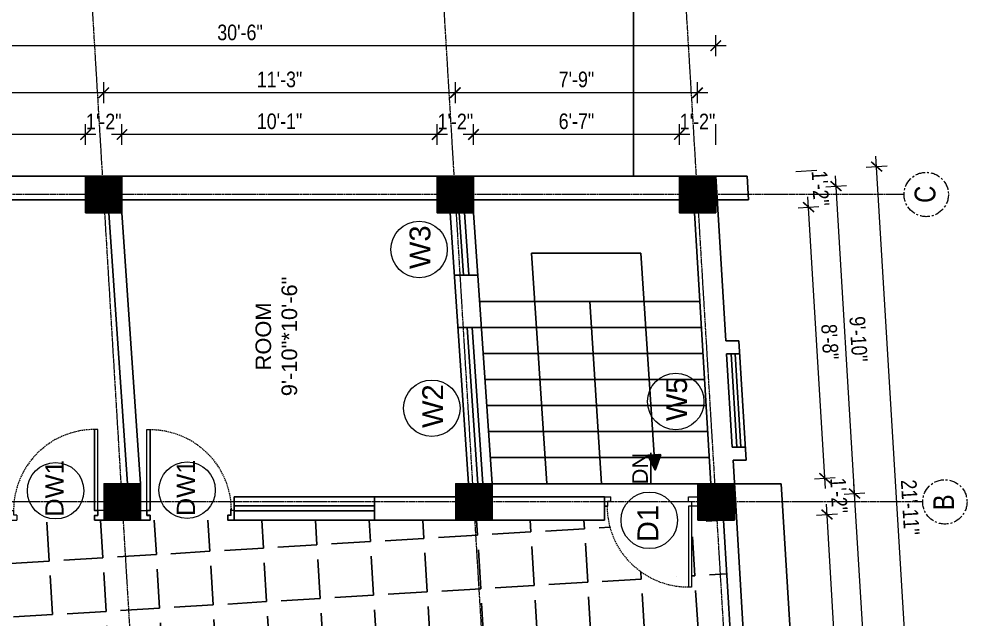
# Model space of a CAD drawing. Header units: inches. Extents: x -10117506 to -5032697, y -6529230 to -3253155.
# Drawn here: x -5060192.8 to -5059828.1, y -3254923.5 to -3254692.8 of the extents above; entities that cross this region are included whole.
import ezdxf

# ---------------------------------------------------------------- set-up
doc = ezdxf.new("R2010")
doc.units = ezdxf.units.IN
doc.header["$LTSCALE"] = 2
doc.header["$MEASUREMENT"] = 0
doc.header["$PDMODE"] = 34
doc.linetypes.add('CENTER', pattern=[2, 1.25, -0.25, 0.25, -0.25])
doc.linetypes.add('HIDDEN', pattern=[0.375, 0.25, -0.125])
doc.layers.get('0').update_dxf_attribs({"linetype": 'CONTINUOUS'})
doc.layers.get('DEFPOINTS').update_dxf_attribs({"color": 141, "linetype": 'CONTINUOUS'})
doc.layers.add('A-Hatch', color=7, linetype='CONTINUOUS')
for name, color, linetype, lineweight in [('Annotate-Lite.w', 177, 'CONTINUOUS', 9), ('Annotations-Bold.w', 177, 'CONTINUOUS', 13), ('DIM 1-100', 4, 'CONTINUOUS', 13), ('Door-Window.w', 4, 'CONTINUOUS', 15), ('TEXT', 181, 'CONTINUOUS', 25)]:
    doc.layers.add(name, color=color, linetype=linetype, lineweight=lineweight)
doc.styles.add('ARAIL', font='ARIALN.TTF')
doc.styles.add('arial.', font='arial.ttf')
doc.styles.add('gaurav', font='arial.ttf')
doc.styles.get("Standard").update_dxf_attribs({"font": 'ARIALN.TTF'})
doc.dimstyles.new('1 by 96', dxfattribs={"dimtxt": 6, "dimasz": 4, "dimexe": 4, "dimexo": 4, "dimgap": 2, "dimtad": 1, "dimdec": 0, "dimzin": 0, "dimdsep": 46, "dimlunit": 4, "dimtxsty": 'Standard', "dimblk": 'ARCHTICK', "dimcen": 0, "dimdle": 4, "dimadec": 0, "dimazin": 0, "dimtfac": 1, "dimtdec": 0, "dimtix": 1, "dimtofl": 0, "dimtmove": 1, "dimatfit": 3, "dimldrblk": 'ARCHTICK', "dimfxl": 4, "dimfxlon": 1, "dimtolj": 1, "dimtzin": 0, "dimlwd": -1, "dimlwe": -1, "dimarcsym": 0})

# ---------------------------------------------------------------- blocks, each defined once
blk = doc.blocks.new('3-0')
at = {"ltscale": 3}
for p, q in [((11063.05, 10097.68), (11065.97, 10099.9)), ((11063.05, 10097.68), (11064.53, 10095.73)), ((11065.25, 10097.81), (11066.71, 10098.92)), ((11065.99, 10096.84), (11065.25, 10097.81)), ((11065.97, 10099.9), (11066.71, 10098.92)), ((11065.99, 10096.84), (11064.53, 10095.73)), ((11085.5, 10074.13), (11110.32, 10092.96)), ((11086.24, 10073.15), (11111.05, 10091.97)), ((11111.05, 10091.97), (11110.32, 10092.96)), ((11084.04, 10073.02), (11082.57, 10071.91)), ((11082.57, 10071.91), (11084.79, 10068.98)), ((11084.04, 10073.02), (11084.78, 10072.04)), ((11084.78, 10072.04), (11086.24, 10073.15)), ((11086.24, 10073.15), (11085.5, 10074.13)), ((11087.72, 10071.2), (11086.24, 10073.15)), ((11084.79, 10068.98), (11087.72, 10071.2))]:
    blk.add_line(p, q, dxfattribs=at)
at = {"layer": 'Door-Window.w', "color": 9, "linetype": 'HIDDEN', "lineweight": 18}
blk.add_arc((11085.5, 10074.13), 31.16, 37.1906, 127.1465, dxfattribs=at)
blk = doc.blocks.new('_ArchTick')
at = {"color": 0, "linetype": 'ByBlock', "const_width": 0.15}
blk.add_lwpolyline([(-0.5, -0.5), (0.5, 0.5)], dxfattribs=at)
blk = doc.blocks.new('*D1606')
at = {"layer": 'DEFPOINTS', "color": 0, "ltscale": 0.5, "transparency": 16777216}
for p in [(-5059917.61, -3254885.47), (-5059881.97, -3254883.33), (-5059909.76, -3255001.89)]:
    blk.add_point(p, dxfattribs=at)
at = {"layer": 'DIM 1-100', "color": 0, "ltscale": 0.5, "transparency": 16777216}
for p, q in [((-5059874.72, -3255003.79), (-5059882.21, -3254879.33)), ((-5059885.96, -3254883.57), (-5059877.98, -3254883.09)), ((-5059878.96, -3255000.04), (-5059870.97, -3254999.56))]:
    blk.add_line(p, q, dxfattribs=at)
at = {"layer": 'DIM 1-100', "color": 0, "ltscale": 0.5, "transparency": 16777216, "xscale": 4, "yscale": 4, "zscale": 4}
for p, rotation in [((-5059881.97, -3254883.33), 93.44314890469491), ((-5059874.96, -3254999.8), 273.4431489046949)]:
    blk.add_blockref('_ArchTick', p, dxfattribs=dict(at, rotation=rotation))
at = {"layer": 'DIM 1-100', "color": 0, "ltscale": 0.5, "transparency": 16777216, "insert": (-5059873.41, -3254941.26), "char_height": 6, "attachment_point": 5, "rotation": 273.4431}
blk.add_mtext('\\A1;9\'-9"', dxfattribs=at)
blk = doc.blocks.new('*D1607')
at = {"layer": 'DEFPOINTS', "color": 0, "ltscale": 0.5, "transparency": 16777216}
for p in [(-5059882.81, -3254869.32), (-5059917.61, -3254871.41), (-5059917.61, -3254885.47)]:
    blk.add_point(p, dxfattribs=at)
at = {"layer": 'DIM 1-100', "color": 0, "ltscale": 0.5, "transparency": 16777216}
for p, q in [((-5059886.81, -3254869.56), (-5059878.82, -3254869.08)), ((-5059885.96, -3254883.57), (-5059877.98, -3254883.09))]:
    blk.add_line(p, q, dxfattribs=at)
at = {"layer": 'DIM 1-100', "color": 0, "ltscale": 0.5, "transparency": 16777216, "insert": (-5059877.39, -3254876.02), "char_height": 6, "attachment_point": 5, "rotation": 273.4431}
blk.add_mtext('\\A1;1\'-2"', dxfattribs=at)
blk = doc.blocks.new('*D1608')
at = {"layer": 'DEFPOINTS', "color": 0, "ltscale": 0.5, "transparency": 16777216}
for p in [(-5059889.08, -3254765.16), (-5059924.78, -3254767.31), (-5059917.61, -3254871.41)]:
    blk.add_point(p, dxfattribs=at)
at = {"layer": 'DIM 1-100', "color": 0, "ltscale": 0.5, "transparency": 16777216}
for p, q in [((-5059882.57, -3254873.31), (-5059889.32, -3254761.17)), ((-5059893.07, -3254765.4), (-5059885.09, -3254764.92)), ((-5059886.81, -3254869.56), (-5059878.82, -3254869.08))]:
    blk.add_line(p, q, dxfattribs=at)
at = {"layer": 'DIM 1-100', "color": 0, "ltscale": 0.5, "transparency": 16777216, "xscale": 4, "yscale": 4, "zscale": 4}
for p, rotation in [((-5059889.08, -3254765.16), 93.44314890469491), ((-5059882.81, -3254869.32), 273.4431489046949)]:
    blk.add_blockref('_ArchTick', p, dxfattribs=dict(at, rotation=rotation))
at = {"layer": 'DIM 1-100', "color": 0, "ltscale": 0.5, "transparency": 16777216, "insert": (-5059880.89, -3254816.94), "char_height": 6, "attachment_point": 5, "rotation": 273.4431}
blk.add_mtext('\\A1;8\'-8"', dxfattribs=at)
blk = doc.blocks.new('*D1609')
at = {"layer": 'DEFPOINTS', "color": 0, "ltscale": 0.5, "transparency": 16777216}
for p in [(-5059924.78, -3254753.31), (-5059889.92, -3254751.21), (-5059924.78, -3254767.31)]:
    blk.add_point(p, dxfattribs=at)
at = {"layer": 'DIM 1-100', "color": 0, "ltscale": 0.5, "transparency": 16777216}
for p, q in [((-5059893.91, -3254751.45), (-5059885.93, -3254750.97)), ((-5059893.07, -3254765.4), (-5059885.09, -3254764.92))]:
    blk.add_line(p, q, dxfattribs=at)
at = {"layer": 'DIM 1-100', "color": 0, "ltscale": 0.5, "transparency": 16777216, "insert": (-5059884.5, -3254757.89), "char_height": 6, "attachment_point": 5, "rotation": 273.4431}
blk.add_mtext('\\A1;1\'-2"', dxfattribs=at)
blk = doc.blocks.new('*D1610')
at = {"layer": 'DEFPOINTS', "color": 0, "ltscale": 0.5, "transparency": 16777216}
for p in [(-5059924.61, -3254878.47), (-5059871.39, -3254875.27), (-5059916.76, -3255008.89)]:
    blk.add_point(p, dxfattribs=at)
at = {"layer": 'DIM 1-100', "color": 0, "ltscale": 0.5, "transparency": 16777216}
for p, q in [((-5059863.3, -3255009.69), (-5059871.63, -3254871.28)), ((-5059875.38, -3254875.51), (-5059867.4, -3254875.03)), ((-5059867.54, -3255005.93), (-5059859.55, -3255005.45))]:
    blk.add_line(p, q, dxfattribs=at)
at = {"layer": 'DIM 1-100', "color": 0, "ltscale": 0.5, "transparency": 16777216, "xscale": 4, "yscale": 4, "zscale": 4}
for p, rotation in [((-5059871.39, -3254875.27), 93.44314890062256), ((-5059863.54, -3255005.69), 273.4431489006226)]:
    blk.add_blockref('_ArchTick', p, dxfattribs=dict(at, rotation=rotation))
at = {"layer": 'DIM 1-100', "color": 0, "ltscale": 0.5, "transparency": 16777216, "insert": (-5059862.41, -3254940.18), "char_height": 6, "attachment_point": 5, "rotation": 273.4431}
blk.add_mtext('\\A1;10\'-11"', dxfattribs=at)
blk = doc.blocks.new('*D1611')
at = {"layer": 'DEFPOINTS', "color": 0, "ltscale": 0.5, "transparency": 16777216}
for p in [(-5059878.5, -3254757.1), (-5059931.78, -3254760.31), (-5059924.61, -3254878.47)]:
    blk.add_point(p, dxfattribs=at)
at = {"layer": 'DIM 1-100', "color": 0, "ltscale": 0.5, "transparency": 16777216}
for p, q in [((-5059871.15, -3254879.26), (-5059878.74, -3254753.11)), ((-5059882.49, -3254757.34), (-5059874.51, -3254756.86)), ((-5059875.38, -3254875.51), (-5059867.4, -3254875.03))]:
    blk.add_line(p, q, dxfattribs=at)
at = {"layer": 'DIM 1-100', "color": 0, "ltscale": 0.5, "transparency": 16777216, "xscale": 4, "yscale": 4, "zscale": 4}
for p, rotation in [((-5059878.5, -3254757.1), 93.44314890469491), ((-5059871.39, -3254875.27), 273.4431489046949)]:
    blk.add_blockref('_ArchTick', p, dxfattribs=dict(at, rotation=rotation))
at = {"layer": 'DIM 1-100', "color": 0, "ltscale": 0.5, "transparency": 16777216, "insert": (-5059869.89, -3254815.88), "char_height": 6, "attachment_point": 5, "rotation": 273.4431}
blk.add_mtext('\\A1;9\'-10"', dxfattribs=at)
blk = doc.blocks.new('*D1612')
at = {"layer": 'DEFPOINTS', "color": 0, "ltscale": 0.5, "transparency": 16777216}
for p in [(-5059862.9, -3254749.57), (-5059924.78, -3254753.31), (-5059908.91, -3255015.89)]:
    blk.add_point(p, dxfattribs=at)
at = {"layer": 'DIM 1-100', "color": 0, "ltscale": 0.5, "transparency": 16777216}
for p, q in [((-5059846.79, -3255016.15), (-5059863.14, -3254745.58)), ((-5059866.89, -3254749.81), (-5059858.9, -3254749.33)), ((-5059851.03, -3255012.4), (-5059843.04, -3255011.91))]:
    blk.add_line(p, q, dxfattribs=at)
at = {"layer": 'DIM 1-100', "color": 0, "ltscale": 0.5, "transparency": 16777216, "xscale": 4, "yscale": 4, "zscale": 4}
for p, rotation in [((-5059862.9, -3254749.57), 93.45713446702192), ((-5059847.03, -3255012.16), 273.4571344670219)]:
    blk.add_blockref('_ArchTick', p, dxfattribs=dict(at, rotation=rotation))
at = {"layer": 'DIM 1-100', "color": 0, "ltscale": 0.5, "transparency": 16777216, "insert": (-5059849.96, -3254880.56), "char_height": 6, "attachment_point": 5, "rotation": 273.4571}
blk.add_mtext('\\A1;21\'-11"', dxfattribs=at)
blk = doc.blocks.new('*D1613')
at = {"layer": 'DEFPOINTS', "color": 0, "ltscale": 0.5, "transparency": 16777216}
for p in [(-5059938.78, -3254737.26), (-5059938.78, -3254753.31), (-5059924.78, -3254753.31)]:
    blk.add_point(p, dxfattribs=at)
at = {"layer": 'DIM 1-100', "color": 0, "ltscale": 0.5, "transparency": 16777216}
for p, q in [((-5059938.78, -3254741.26), (-5059938.78, -3254733.26)), ((-5059924.78, -3254741.26), (-5059924.78, -3254733.26))]:
    blk.add_line(p, q, dxfattribs=at)
at = {"layer": 'DIM 1-100', "color": 0, "ltscale": 0.5, "transparency": 16777216, "insert": (-5059931.78, -3254732.25), "char_height": 6, "attachment_point": 5}
blk.add_mtext('\\A1;1\'-2"', dxfattribs=at)
blk = doc.blocks.new('*D1614')
at = {"layer": 'DEFPOINTS', "color": 0, "ltscale": 0.5, "transparency": 16777216}
for p in [(-5060017.95, -3254737.26), (-5060017.95, -3254753.31), (-5059938.78, -3254753.31)]:
    blk.add_point(p, dxfattribs=at)
at = {"layer": 'DIM 1-100', "color": 0, "ltscale": 0.5, "transparency": 16777216}
for p, q in [((-5060017.95, -3254741.26), (-5060017.95, -3254733.26)), ((-5059938.78, -3254741.26), (-5059938.78, -3254733.26)), ((-5059934.78, -3254737.26), (-5060021.95, -3254737.26))]:
    blk.add_line(p, q, dxfattribs=at)
at = {"layer": 'DIM 1-100', "color": 0, "ltscale": 0.5, "transparency": 16777216, "xscale": 4, "yscale": 4, "zscale": 4, "rotation": 180}
blk.add_blockref('_ArchTick', (-5060017.95, -3254737.26), dxfattribs=at)
at = {"layer": 'DIM 1-100', "color": 0, "ltscale": 0.5, "transparency": 16777216, "xscale": 4, "yscale": 4, "zscale": 4}
blk.add_blockref('_ArchTick', (-5059938.78, -3254737.26), dxfattribs=at)
at = {"layer": 'DIM 1-100', "color": 0, "ltscale": 0.5, "transparency": 16777216, "insert": (-5059978.36, -3254732.2), "char_height": 6, "attachment_point": 5}
blk.add_mtext('\\A1;6\'-7"', dxfattribs=at)
blk = doc.blocks.new('*D1615')
at = {"layer": 'DEFPOINTS', "color": 0, "ltscale": 0.5, "transparency": 16777216}
for p in [(-5060031.95, -3254737.26), (-5060031.95, -3254753.31), (-5060017.95, -3254753.31)]:
    blk.add_point(p, dxfattribs=at)
at = {"layer": 'DIM 1-100', "color": 0, "ltscale": 0.5, "transparency": 16777216}
for p, q in [((-5060031.95, -3254741.26), (-5060031.95, -3254733.26)), ((-5060017.95, -3254741.26), (-5060017.95, -3254733.26))]:
    blk.add_line(p, q, dxfattribs=at)
at = {"layer": 'DIM 1-100', "color": 0, "ltscale": 0.5, "transparency": 16777216, "insert": (-5060024.95, -3254732.25), "char_height": 6, "attachment_point": 5}
blk.add_mtext('\\A1;1\'-2"', dxfattribs=at)
blk = doc.blocks.new('*D1616')
at = {"layer": 'DEFPOINTS', "color": 0, "ltscale": 0.5, "transparency": 16777216}
for p in [(-5060153.19, -3254737.26), (-5060153.19, -3254753.32), (-5060031.95, -3254753.31)]:
    blk.add_point(p, dxfattribs=at)
at = {"layer": 'DIM 1-100', "color": 0, "ltscale": 0.5, "transparency": 16777216}
for p, q in [((-5060153.19, -3254741.26), (-5060153.19, -3254733.26)), ((-5060031.95, -3254741.26), (-5060031.95, -3254733.26)), ((-5060027.95, -3254737.26), (-5060157.19, -3254737.26))]:
    blk.add_line(p, q, dxfattribs=at)
at = {"layer": 'DIM 1-100', "color": 0, "ltscale": 0.5, "transparency": 16777216, "xscale": 4, "yscale": 4, "zscale": 4, "rotation": 180}
blk.add_blockref('_ArchTick', (-5060153.19, -3254737.26), dxfattribs=at)
at = {"layer": 'DIM 1-100', "color": 0, "ltscale": 0.5, "transparency": 16777216, "xscale": 4, "yscale": 4, "zscale": 4}
blk.add_blockref('_ArchTick', (-5060031.95, -3254737.26), dxfattribs=at)
at = {"layer": 'DIM 1-100', "color": 0, "ltscale": 0.5, "transparency": 16777216, "insert": (-5060092.57, -3254732.2), "char_height": 6, "attachment_point": 5}
blk.add_mtext('\\A1;10\'-1"', dxfattribs=at)
blk = doc.blocks.new('*D1617')
at = {"layer": 'DEFPOINTS', "color": 0, "ltscale": 0.5, "transparency": 16777216}
for p in [(-5060167.19, -3254737.26), (-5060167.19, -3254753.31), (-5060153.19, -3254753.32)]:
    blk.add_point(p, dxfattribs=at)
at = {"layer": 'DIM 1-100', "color": 0, "ltscale": 0.5, "transparency": 16777216}
for p, q in [((-5060167.19, -3254741.26), (-5060167.19, -3254733.26)), ((-5060153.19, -3254741.26), (-5060153.19, -3254733.26))]:
    blk.add_line(p, q, dxfattribs=at)
at = {"layer": 'DIM 1-100', "color": 0, "ltscale": 0.5, "transparency": 16777216, "insert": (-5060160.19, -3254732.25), "char_height": 6, "attachment_point": 5}
blk.add_mtext('\\A1;1\'-2"', dxfattribs=at)
blk = doc.blocks.new('*D1618')
at = {"layer": 'DEFPOINTS', "color": 0, "ltscale": 0.5, "transparency": 16777216}
for p in [(-5060276.56, -3254737.26), (-5060276.56, -3254753.31), (-5060167.19, -3254753.31)]:
    blk.add_point(p, dxfattribs=at)
at = {"layer": 'DIM 1-100', "color": 0, "ltscale": 0.5, "transparency": 16777216}
for p, q in [((-5060276.56, -3254741.26), (-5060276.56, -3254733.26)), ((-5060167.19, -3254741.26), (-5060167.19, -3254733.26)), ((-5060163.19, -3254737.26), (-5060280.56, -3254737.26))]:
    blk.add_line(p, q, dxfattribs=at)
at = {"layer": 'DIM 1-100', "color": 0, "ltscale": 0.5, "transparency": 16777216, "xscale": 4, "yscale": 4, "zscale": 4, "rotation": 180}
blk.add_blockref('_ArchTick', (-5060276.56, -3254737.26), dxfattribs=at)
at = {"layer": 'DIM 1-100', "color": 0, "ltscale": 0.5, "transparency": 16777216, "xscale": 4, "yscale": 4, "zscale": 4}
blk.add_blockref('_ArchTick', (-5060167.19, -3254737.26), dxfattribs=at)
at = {"layer": 'DIM 1-100', "color": 0, "ltscale": 0.5, "transparency": 16777216, "insert": (-5060221.88, -3254732.2), "char_height": 6, "attachment_point": 5}
blk.add_mtext('\\A1;9\'-1"', dxfattribs=at)
blk = doc.blocks.new('*D1622')
at = {"layer": 'DEFPOINTS', "color": 0, "ltscale": 0.5, "transparency": 16777216}
for p in [(-5060024.95, -3254721.18), (-5060024.95, -3254760.31), (-5059931.78, -3254760.31)]:
    blk.add_point(p, dxfattribs=at)
at = {"layer": 'DIM 1-100', "color": 0, "ltscale": 0.5, "transparency": 16777216}
for p, q in [((-5060024.95, -3254725.18), (-5060024.95, -3254717.18)), ((-5059931.78, -3254725.18), (-5059931.78, -3254717.18)), ((-5059927.78, -3254721.18), (-5060028.95, -3254721.18))]:
    blk.add_line(p, q, dxfattribs=at)
at = {"layer": 'DIM 1-100', "color": 0, "ltscale": 0.5, "transparency": 16777216, "xscale": 4, "yscale": 4, "zscale": 4, "rotation": 180}
blk.add_blockref('_ArchTick', (-5060024.95, -3254721.18), dxfattribs=at)
at = {"layer": 'DIM 1-100', "color": 0, "ltscale": 0.5, "transparency": 16777216, "xscale": 4, "yscale": 4, "zscale": 4}
blk.add_blockref('_ArchTick', (-5059931.78, -3254721.18), dxfattribs=at)
at = {"layer": 'DIM 1-100', "color": 0, "ltscale": 0.5, "transparency": 16777216, "insert": (-5059978.36, -3254716.12), "char_height": 6, "attachment_point": 5}
blk.add_mtext('\\A1;7\'-9"', dxfattribs=at)
blk = doc.blocks.new('*D1623')
at = {"layer": 'DEFPOINTS', "color": 0, "ltscale": 0.5, "transparency": 16777216}
for p in [(-5060160.19, -3254721.18), (-5060160.19, -3254760.32), (-5060024.95, -3254760.31)]:
    blk.add_point(p, dxfattribs=at)
at = {"layer": 'DIM 1-100', "color": 0, "ltscale": 0.5, "transparency": 16777216}
for p, q in [((-5060160.19, -3254725.18), (-5060160.19, -3254717.18)), ((-5060024.95, -3254725.18), (-5060024.95, -3254717.18)), ((-5060020.95, -3254721.18), (-5060164.19, -3254721.18))]:
    blk.add_line(p, q, dxfattribs=at)
at = {"layer": 'DIM 1-100', "color": 0, "ltscale": 0.5, "transparency": 16777216, "xscale": 4, "yscale": 4, "zscale": 4, "rotation": 180}
blk.add_blockref('_ArchTick', (-5060160.19, -3254721.18), dxfattribs=at)
at = {"layer": 'DIM 1-100', "color": 0, "ltscale": 0.5, "transparency": 16777216, "xscale": 4, "yscale": 4, "zscale": 4}
blk.add_blockref('_ArchTick', (-5060024.95, -3254721.18), dxfattribs=at)
at = {"layer": 'DIM 1-100', "color": 0, "ltscale": 0.5, "transparency": 16777216, "insert": (-5060092.57, -3254716.12), "char_height": 6, "attachment_point": 5}
blk.add_mtext('\\A1;11\'-3"', dxfattribs=at)
blk = doc.blocks.new('*D1624')
at = {"layer": 'DEFPOINTS', "color": 0, "ltscale": 0.5, "transparency": 16777216}
for p in [(-5060283.56, -3254721.18), (-5060283.56, -3254760.31), (-5060160.19, -3254760.32)]:
    blk.add_point(p, dxfattribs=at)
at = {"layer": 'DIM 1-100', "color": 0, "ltscale": 0.5, "transparency": 16777216}
for p, q in [((-5060283.56, -3254725.18), (-5060283.56, -3254717.18)), ((-5060160.19, -3254725.18), (-5060160.19, -3254717.18)), ((-5060156.19, -3254721.18), (-5060287.56, -3254721.18))]:
    blk.add_line(p, q, dxfattribs=at)
at = {"layer": 'DIM 1-100', "color": 0, "ltscale": 0.5, "transparency": 16777216, "xscale": 4, "yscale": 4, "zscale": 4, "rotation": 180}
blk.add_blockref('_ArchTick', (-5060283.56, -3254721.18), dxfattribs=at)
at = {"layer": 'DIM 1-100', "color": 0, "ltscale": 0.5, "transparency": 16777216, "xscale": 4, "yscale": 4, "zscale": 4}
blk.add_blockref('_ArchTick', (-5060160.19, -3254721.18), dxfattribs=at)
at = {"layer": 'DIM 1-100', "color": 0, "ltscale": 0.5, "transparency": 16777216, "insert": (-5060221.88, -3254716.12), "char_height": 6, "attachment_point": 5}
blk.add_mtext('\\A1;10\'-3"', dxfattribs=at)
blk = doc.blocks.new('*D1626')
at = {"layer": 'DEFPOINTS', "color": 0, "ltscale": 0.5, "transparency": 16777216}
for p in [(-5060290.78, -3254703.11), (-5060290.78, -3254753.31), (-5059924.78, -3254753.31)]:
    blk.add_point(p, dxfattribs=at)
at = {"layer": 'DIM 1-100', "color": 0, "ltscale": 0.5, "transparency": 16777216}
for p, q in [((-5060290.78, -3254707.11), (-5060290.78, -3254699.11)), ((-5059924.78, -3254707.11), (-5059924.78, -3254699.11)), ((-5059920.78, -3254703.11), (-5060294.78, -3254703.11))]:
    blk.add_line(p, q, dxfattribs=at)
at = {"layer": 'DIM 1-100', "color": 0, "ltscale": 0.5, "transparency": 16777216, "xscale": 4, "yscale": 4, "zscale": 4, "rotation": 180}
blk.add_blockref('_ArchTick', (-5060290.78, -3254703.11), dxfattribs=at)
at = {"layer": 'DIM 1-100', "color": 0, "ltscale": 0.5, "transparency": 16777216, "xscale": 4, "yscale": 4, "zscale": 4}
blk.add_blockref('_ArchTick', (-5059924.78, -3254703.11), dxfattribs=at)
at = {"layer": 'DIM 1-100', "color": 0, "ltscale": 0.5, "transparency": 16777216, "insert": (-5060107.78, -3254698.05), "char_height": 6, "attachment_point": 5}
blk.add_mtext('\\A1;30\'-6"', dxfattribs=at)

msp = doc.modelspace()

# ---------------------------------------------------------------- hatches: boundary and pattern name
at = {"layer": 'A-Hatch', "ltscale": 0.5}
h = msp.add_hatch(dxfattribs=at)
h.set_pattern_fill('ANSI31', color=256, angle=90)
h.set_pattern_definition([(135, (-8318552.88857, 1836536.38858), (-0.0883883476483, -0.0883883476483), [])])
h.paths.add_polyline_path([(-5060167.19, -3254753.32), (-5060167.19, -3254767.32), (-5060153.19, -3254767.32), (-5060153.19, -3254753.32)])
h = msp.add_hatch(dxfattribs=at)
h.set_pattern_fill('ANSI31', color=256, angle=90)
h.set_pattern_definition([(135, (-8318417.64338, 1836536.40413), (-0.0883883476483, -0.0883883476483), [])])
h.paths.add_polyline_path([(-5060031.95, -3254753.31), (-5060031.95, -3254767.31), (-5060017.95, -3254767.31), (-5060017.95, -3254753.31)])
h = msp.add_hatch(dxfattribs=at)
h.set_pattern_fill('ANSI31', color=256, angle=90)
h.set_pattern_definition([(135, (-8318324.47383, 1836536.40413), (-0.0883883476483, -0.0883883476483), [])])
h.paths.add_polyline_path([(-5059938.78, -3254753.31), (-5059938.78, -3254767.31), (-5059924.78, -3254767.31), (-5059924.78, -3254753.31)])
h = msp.add_hatch(dxfattribs=at)
h.set_pattern_fill('ANSI31', color=256, angle=93.8047)
h.set_pattern_definition([(138.8046545382, (-8649374.93736, 1608943.25057), (-0.0823285417504, -0.0940585520474), [])])
h.paths.add_polyline_path([(-5059948.02, -3254866.29), (-5059945.91, -3254860.22), (-5059950.92, -3254860.55)])
h = msp.add_hatch(dxfattribs=at)
h.set_pattern_fill('ANSI31', color=256, angle=90)
h.set_pattern_definition([(135, (-8318545.75118, 1836418.24278), (-0.0883883476483, -0.0883883476483), [])])
h.paths.add_polyline_path([(-5060160.05, -3254871.47), (-5060160.05, -3254885.47), (-5060146.05, -3254885.47), (-5060146.05, -3254871.47)])
h = msp.add_hatch(dxfattribs=at)
h.set_pattern_fill('ANSI31', color=256, angle=90)
h.set_pattern_definition([(135, (-8318410.51886, 1836418.24278), (-0.0883883476483, -0.0883883476483), [])])
h.paths.add_polyline_path([(-5060024.82, -3254871.47), (-5060024.82, -3254885.47), (-5060010.82, -3254885.47), (-5060010.82, -3254871.47)])
h = msp.add_hatch(dxfattribs=at)
h.set_pattern_fill('ANSI31', color=256, angle=90)
h.set_pattern_definition([(135, (-8318317.30355, 1836418.24278), (-0.0883883476483, -0.0883883476483), [])])
h.paths.add_polyline_path([(-5059931.61, -3254871.47), (-5059931.61, -3254885.47), (-5059917.61, -3254885.47), (-5059917.61, -3254871.47)])
h = msp.add_hatch(dxfattribs=at)
h.set_pattern_fill('ANGLE', color=256, scale=75, angle=93.4571)
h.set_pattern_definition([(93.45713447, (-8315941.052, 1793717.574), (-20.587466465, -1.243724074), [15, -5.625]), (183.45713447, (-8315941.052, 1793717.574), (1.243724074, -20.587466465), [15, -5.625])])
edge = h.paths.add_edge_path()
edge.add_line((-5060288.95, -3254885.47), (-5060288.95, -3254876.47))
edge.add_line((-5060288.95, -3254876.47), (-5060339.81, -3254876.47))
edge.add_line((-5060339.81, -3254876.47), (-5060339.81, -3254885.47))
edge.add_line((-5060339.81, -3254885.47), (-5060348.79, -3254885.47))
edge.add_line((-5060348.79, -3254885.47), (-5060339.11, -3255001.89))
edge.add_line((-5060339.11, -3255001.89), (-5060328.97, -3255001.89))
edge.add_line((-5060328.97, -3255001.89), (-5060328.97, -3255010.89))
edge.add_line((-5060328.97, -3255010.89), (-5060152.18, -3255010.89))
edge.add_line((-5060152.18, -3255010.89), (-5060152.18, -3255001.89))
edge.add_line((-5060152.18, -3255001.89), (-5060138.18, -3255001.89))
edge.add_line((-5060138.18, -3255001.89), (-5060138.18, -3255010.89))
edge.add_line((-5060138.18, -3255010.89), (-5060016.93, -3255010.89))
edge.add_line((-5060016.93, -3255010.89), (-5060016.93, -3255001.89))
edge.add_line((-5060016.93, -3255001.89), (-5060002.93, -3255001.89))
edge.add_line((-5060002.93, -3255001.89), (-5060002.93, -3255010.89))
edge.add_line((-5060002.93, -3255010.89), (-5059923.76, -3255010.89))
edge.add_line((-5059923.76, -3255010.89), (-5059923.76, -3255001.89))
edge.add_line((-5059923.76, -3255001.89), (-5059914.76, -3255001.89))
edge.add_line((-5059914.76, -3255001.89), (-5059921.77, -3254885.47))
edge.add_line((-5059921.77, -3254885.47), (-5059931.61, -3254885.47))
edge.add_line((-5059931.61, -3254885.47), (-5059934.06, -3254885.47))
edge.add_line((-5059934.06, -3254885.47), (-5059934.08, -3254911.27))
edge.add_line((-5059934.08, -3254911.27), (-5059935.3, -3254911.3))
edge.add_ellipse((-5059935.28, -3254880.14), major_axis=(-18.79, 24.85), ratio=1, start_angle=62.763, end_angle=142.875, ccw=False)
edge.add_line((-5059965.98, -3254885.47), (-5060142.38, -3254885.47))
edge.add_line((-5060142.38, -3254885.47), (-5060142.38, -3254885.47))
edge.add_line((-5060142.38, -3254885.47), (-5060146.05, -3254885.47))
edge.add_line((-5060146.05, -3254885.47), (-5060160.05, -3254885.47))
edge.add_line((-5060160.05, -3254885.47), (-5060163.73, -3254885.47))
edge.add_line((-5060163.73, -3254885.47), (-5060288.95, -3254885.47))
h.paths.add_polyline_path([(-5060100.95, -3254969.15), (-5060100.95, -3254926.1), (-5060123.42, -3254926.1), (-5060123.42, -3254969.15)], flags=24)

# ---------------------------------------------------------------- linework, layer by layer
at = {"ltscale": 0.5}
for p, q in [((-5059924.78, -3254753.31), (-5060290.78, -3254753.31)), ((-5059920.92, -3254816.57), (-5059924.78, -3254753.31)), ((-5059924.78, -3254753.31), (-5059912.75, -3254753.31)), ((-5059912.21, -3254762.31), (-5059912.75, -3254753.31)), ((-5060167.19, -3254762.31), (-5060276.56, -3254762.31)), ((-5060031.95, -3254762.31), (-5060153.19, -3254762.31)), ((-5059938.78, -3254762.31), (-5060017.95, -3254762.31)), ((-5059924.78, -3254762.31), (-5059912.21, -3254762.31)), ((-5060151.07, -3254871.47), (-5060158.2, -3254767.32)), ((-5060146.05, -3254871.47), (-5060153.19, -3254767.32)), ((-5060019.83, -3254871.47), (-5060026.97, -3254767.31)), ((-5060026.97, -3254767.31), (-5060017.95, -3254767.31)), ((-5060021.81, -3254791.38), (-5060023.45, -3254767.38)), ((-5060019.81, -3254791.24), (-5060021.46, -3254767.24)), ((-5060010.81, -3254871.47), (-5060017.95, -3254767.31)), ((-5059926.65, -3254871.47), (-5059932.95, -3254767.31)), ((-5059989.77, -3254871.45), (-5059995.66, -3254782.89)), ((-5059995.66, -3254782.89), (-5059953.57, -3254782.89)), ((-5059953.57, -3254782.89), (-5059948.41, -3254860.39)), ((-5060025.32, -3254791.31), (-5060016.3, -3254791.31)), ((-5060015.61, -3254801.47), (-5059973.24, -3254801.47)), ((-5059973.24, -3254801.47), (-5059930.88, -3254801.47)), ((-5059973.24, -3254801.47), (-5059968.73, -3254871.47)), ((-5060023.94, -3254811.47), (-5060014.92, -3254811.47)), ((-5060020.43, -3254811.47), (-5060016.32, -3254871.47)), ((-5060018.43, -3254811.47), (-5060014.32, -3254871.47)), ((-5060014.92, -3254811.47), (-5059972.6, -3254811.47)), ((-5059972.6, -3254811.47), (-5059930.28, -3254811.47)), ((-5059920.92, -3254816.57), (-5059915.92, -3254816.57)), ((-5059913.14, -3254862.49), (-5059915.92, -3254816.57)), ((-5060014.23, -3254821.47), (-5059971.96, -3254821.47)), ((-5059971.96, -3254821.47), (-5059929.68, -3254821.47)), ((-5059920.62, -3254821.57), (-5059915.62, -3254821.57)), ((-5059918.45, -3254857.49), (-5059920.62, -3254821.57)), ((-5059916.7, -3254857.49), (-5059918.87, -3254821.57)), ((-5059915.19, -3254857.49), (-5059917.36, -3254821.57)), ((-5060013.55, -3254831.47), (-5059971.31, -3254831.47)), ((-5059971.31, -3254831.47), (-5059929.07, -3254831.47)), ((-5060012.86, -3254841.47), (-5059970.67, -3254841.47)), ((-5059970.67, -3254841.47), (-5059928.47, -3254841.47)), ((-5060012.18, -3254851.47), (-5059970.02, -3254851.47)), ((-5059970.02, -3254851.47), (-5059927.86, -3254851.47)), ((-5059950.92, -3254860.55), (-5059945.91, -3254860.22)), ((-5059948.02, -3254866.29), (-5059945.91, -3254860.22)), ((-5059918.45, -3254857.49), (-5059913.45, -3254857.49)), ((-5060011.49, -3254861.47), (-5059969.38, -3254861.47)), ((-5059969.38, -3254861.47), (-5059927.26, -3254861.47)), ((-5059948.02, -3254866.29), (-5059950.92, -3254860.55)), ((-5059908.91, -3255015.89), (-5059918.14, -3254862.49)), ((-5059918.14, -3254862.49), (-5059913.14, -3254862.49)), ((-5060019.83, -3254871.47), (-5060010.81, -3254871.47)), ((-5060010.81, -3254871.47), (-5059926.65, -3254871.47)), ((-5059917.6, -3254871.47), (-5059899.57, -3254871.47)), ((-5059889.8, -3255033.89), (-5059899.57, -3254871.47)), ((-5060110.05, -3254876.47), (-5060024.81, -3254876.47)), ((-5060110.05, -3254885.47), (-5060110.05, -3254876.47)), ((-5060056.05, -3254885.47), (-5060056.05, -3254876.47)), ((-5059967.61, -3254876.47), (-5060010.81, -3254876.47)), ((-5059967.61, -3254885.47), (-5059967.61, -3254876.47)), ((-5060056.05, -3254879.97), (-5060110.05, -3254879.97)), ((-5060056.05, -3254881.97), (-5060110.05, -3254881.97)), ((-5060110.05, -3254885.47), (-5060024.81, -3254885.47)), ((-5059967.61, -3254885.47), (-5060010.81, -3254885.47)), ((-5059914.76, -3255001.89), (-5059921.77, -3254885.47))]:
    msp.add_line(p, q, dxfattribs=at)
for points in [[(-5060167.19, -3254767.32), (-5060167.19, -3254753.32), (-5060153.19, -3254753.32), (-5060153.19, -3254767.32)], [(-5060031.95, -3254767.31), (-5060031.95, -3254753.31), (-5060017.95, -3254753.31), (-5060017.95, -3254767.31)], [(-5059938.78, -3254767.31), (-5059938.78, -3254753.31), (-5059924.78, -3254753.31), (-5059924.78, -3254767.31)], [(-5060160.05, -3254885.47), (-5060160.05, -3254871.47), (-5060146.05, -3254871.47), (-5060146.05, -3254885.47)], [(-5060024.81, -3254885.47), (-5060024.81, -3254871.47), (-5060010.81, -3254871.47), (-5060010.81, -3254885.47)], [(-5059931.61, -3254885.47), (-5059931.61, -3254871.47), (-5059917.61, -3254871.47), (-5059917.61, -3254885.47)]]:
    msp.add_lwpolyline(points, close=True, dxfattribs=at)
for points in [[(-5060142.36, -3254850.64), (-5060142.38, -3254881.8), (-5060143.6, -3254881.8), (-5060143.6, -3254883.64), (-5060142.38, -3254883.64), (-5060142.38, -3254885.47), (-5060146.05, -3254885.47), (-5060160.05, -3254885.47), (-5060163.73, -3254885.47), (-5060163.73, -3254883.64), (-5060162.5, -3254883.64), (-5060162.51, -3254881.8), (-5060163.73, -3254881.8), (-5060163.75, -3254850.64)], [(-5059966.44, -3254880.14), (-5059967.61, -3254880.14), (-5059967.61, -3254885.47), (-5060010.81, -3254885.47), (-5060024.81, -3254885.47), (-5060110.05, -3254885.47), (-5060112.5, -3254885.47), (-5060112.5, -3254883.63), (-5060111.28, -3254883.63), (-5060111.28, -3254881.2)]]:
    msp.add_lwpolyline(points, dxfattribs=at)
at = {"layer": 'Annotate-Lite.w', "ltscale": 0.005}
for centre in [(-5060038.9, -3254781.43), (-5059940.19, -3254839.9), (-5060034, -3254842.49), (-5060178.72, -3254874.18), (-5060128.15, -3254873.97), (-5059950.33, -3254885.56)]:
    msp.add_circle(centre, 10.86, dxfattribs=at)
at = {"layer": 'Annotations-Bold.w', "linetype": 'CENTER', "ltscale": 0.3}
for p, q in [((-5060140.4, -3255087.89), (-5060164.97, -3254681.31)), ((-5060005.16, -3255087.89), (-5060029.72, -3254681.31)), ((-5059911.99, -3255087.89), (-5059936.55, -3254681.31)), ((-5059852.35, -3254760.31), (-5060430.57, -3254760.31)), ((-5059845.18, -3254878.47), (-5060423.4, -3254878.47))]:
    msp.add_line(p, q, dxfattribs=at)
at = {"layer": 'Annotations-Bold.w', "linetype": 'CENTER', "ltscale": 1.5}
for centre in [(-5059843.82, -3254760.31), (-5059836.65, -3254878.47)]:
    msp.add_circle(centre, 8.53, dxfattribs=at)
at = {"layer": 'TEXT'}
msp.add_lwpolyline([(-5059956.46, -3254753.31), (-5059956.46, -3254683.28)], dxfattribs=at)

# ---------------------------------------------------------------- block references
at = {"layer": 'Door-Window.w', "linetype": 'ByBlock', "yscale": 0.9997910037636757, "zscale": 0.9997910039624012}
for p, xscale, rotation in [((-5058829.56, -3269798.32), 0.9997910043702507, 52.8475757291008), ((-5061476.55, -3269798.32), -0.9997910043702508, 307.1524243094358), ((-5058601.11, -3239963.62), -0.9997910043702506, 127.1524243070057)]:
    msp.add_blockref('3-0', p, dxfattribs=dict(at, xscale=xscale, rotation=rotation))

# ---------------------------------------------------------------- texts
at = {"layer": 'Annotate-Lite.w', "ltscale": 0.005, "rotation": 90, "style": 'gaurav'}
for s, insert, char_height, attachment_point in [('W3', (-5060042.55, -3254788.97), 8, 1), ('W5', (-5059943.84, -3254847.44), 8, 1), ('W2', (-5060037.65, -3254850.04), 8, 1), ('DW1', (-5060182.68, -3254884.19), 7, 1), ('DW1', (-5060132.11, -3254883.98), 7, 1), ('D1', (-5059954.89, -3254879.64), 8, 3)]:
    msp.add_mtext_dynamic_manual_height_columns(s, width=8, gutter_width=100, heights=[0], dxfattribs=dict(at, insert=insert, char_height=char_height, attachment_point=attachment_point))
at = {"layer": 'Annotations-Bold.w', "linetype": 'CENTER', "ltscale": 1.5, "char_height": 8, "attachment_point": 1, "rotation": 90, "style": 'ARAIL'}
for s, insert in [('C', (-5059848.28, -3254763.54)), ('B', (-5059841.11, -3254881.71))]:
    msp.add_mtext_dynamic_manual_height_columns(s, width=6.5393, gutter_width=100, heights=[0], dxfattribs=dict(at, insert=insert))
at = {"layer": 'TEXT', "lineweight": -2, "insert": (-5060093.78, -3254814.87), "char_height": 6, "attachment_point": 5, "rotation": 90, "style": 'arial.'}
msp.add_mtext_dynamic_manual_height_columns('ROOM\\P9\'-10"*10\'-6"', width=45.7314, gutter_width=30, heights=[0], dxfattribs=at)
at = {"layer": 'TEXT', "lineweight": -2, "insert": (-5059953.9, -3254865.67), "char_height": 6, "width": 127.5059, "attachment_point": 5, "rotation": 90, "style": 'arial.'}
msp.add_mtext('{\\LDN}', dxfattribs=at)

# ---------------------------------------------------------------- dimensions: what is measured, and where the dimension line sits
at = {"layer": 'DIM 1-100', "ltscale": 0.5}
for base, p1, p2, angle, picture, middle in [((-5060290.78, -3254703.11), (-5059924.78, -3254753.31), (-5060290.78, -3254753.31), 180, '*D1626', (-5060107.78, -3254698.05)), ((-5060283.56, -3254721.18), (-5060160.19, -3254760.32), (-5060283.56, -3254760.31), 180, '*D1624', (-5060221.88, -3254716.12)), ((-5060160.19, -3254721.18), (-5060024.95, -3254760.31), (-5060160.19, -3254760.32), 180, '*D1623', (-5060092.57, -3254716.12)), ((-5060024.95, -3254721.18), (-5059931.78, -3254760.31), (-5060024.95, -3254760.31), 180, '*D1622', (-5059978.36, -3254716.12)), ((-5060276.56, -3254737.26), (-5060167.19, -3254753.31), (-5060276.56, -3254753.31), 180, '*D1618', (-5060221.88, -3254732.2)), ((-5060167.19, -3254737.26), (-5060153.19, -3254753.32), (-5060167.19, -3254753.31), 180, '*D1617', (-5060160.19, -3254732.25)), ((-5060153.19, -3254737.26), (-5060031.95, -3254753.31), (-5060153.19, -3254753.32), 180, '*D1616', (-5060092.57, -3254732.2)), ((-5060031.95, -3254737.26), (-5060017.95, -3254753.31), (-5060031.95, -3254753.31), 180, '*D1615', (-5060024.95, -3254732.25)), ((-5060017.95, -3254737.26), (-5059938.78, -3254753.31), (-5060017.95, -3254753.31), 180, '*D1614', (-5059978.36, -3254732.2)), ((-5059938.78, -3254737.26), (-5059924.78, -3254753.31), (-5059938.78, -3254753.31), 180, '*D1613', (-5059931.78, -3254732.25)), ((-5059889.92, -3254751.21), (-5059924.78, -3254767.31), (-5059924.78, -3254753.31), 273.4431, '*D1609', (-5059884.5, -3254757.89)), ((-5059878.5, -3254757.1), (-5059924.61, -3254878.47), (-5059931.78, -3254760.31), 273.4431, '*D1611', (-5059869.89, -3254815.88)), ((-5059889.08, -3254765.16), (-5059917.61, -3254871.41), (-5059924.78, -3254767.31), 273.4431, '*D1608', (-5059880.89, -3254816.94)), ((-5059882.81, -3254869.32), (-5059917.61, -3254885.47), (-5059917.61, -3254871.41), 273.4431, '*D1607', (-5059877.39, -3254876.02)), ((-5059881.97, -3254883.33), (-5059909.76, -3255001.89), (-5059917.61, -3254885.47), 273.4431, '*D1606', (-5059873.41, -3254941.26))]:
    dim = msp.add_linear_dim(base=base, p1=p1, p2=p2, angle=angle, dimstyle='1 by 96', dxfattribs=at)
    dim.commit()
    dim.dimension.update_dxf_attribs({"geometry": picture, "text_midpoint": middle})
for p1, p2, distance, picture, middle in [((-5059908.91, -3255015.89), (-5059924.78, -3254753.31), -61.99, '*D1612', (-5059849.96, -3254880.56)), ((-5059916.76, -3255008.89), (-5059924.61, -3254878.47), -53.31, '*D1610', (-5059862.41, -3254940.18))]:
    dim = msp.add_aligned_dim(p1=p1, p2=p2, distance=distance, dimstyle='1 by 96', dxfattribs=at)
    dim.commit()
    dim.dimension.update_dxf_attribs({"geometry": picture, "text_midpoint": middle})

doc.saveas('drawing.dxf')
